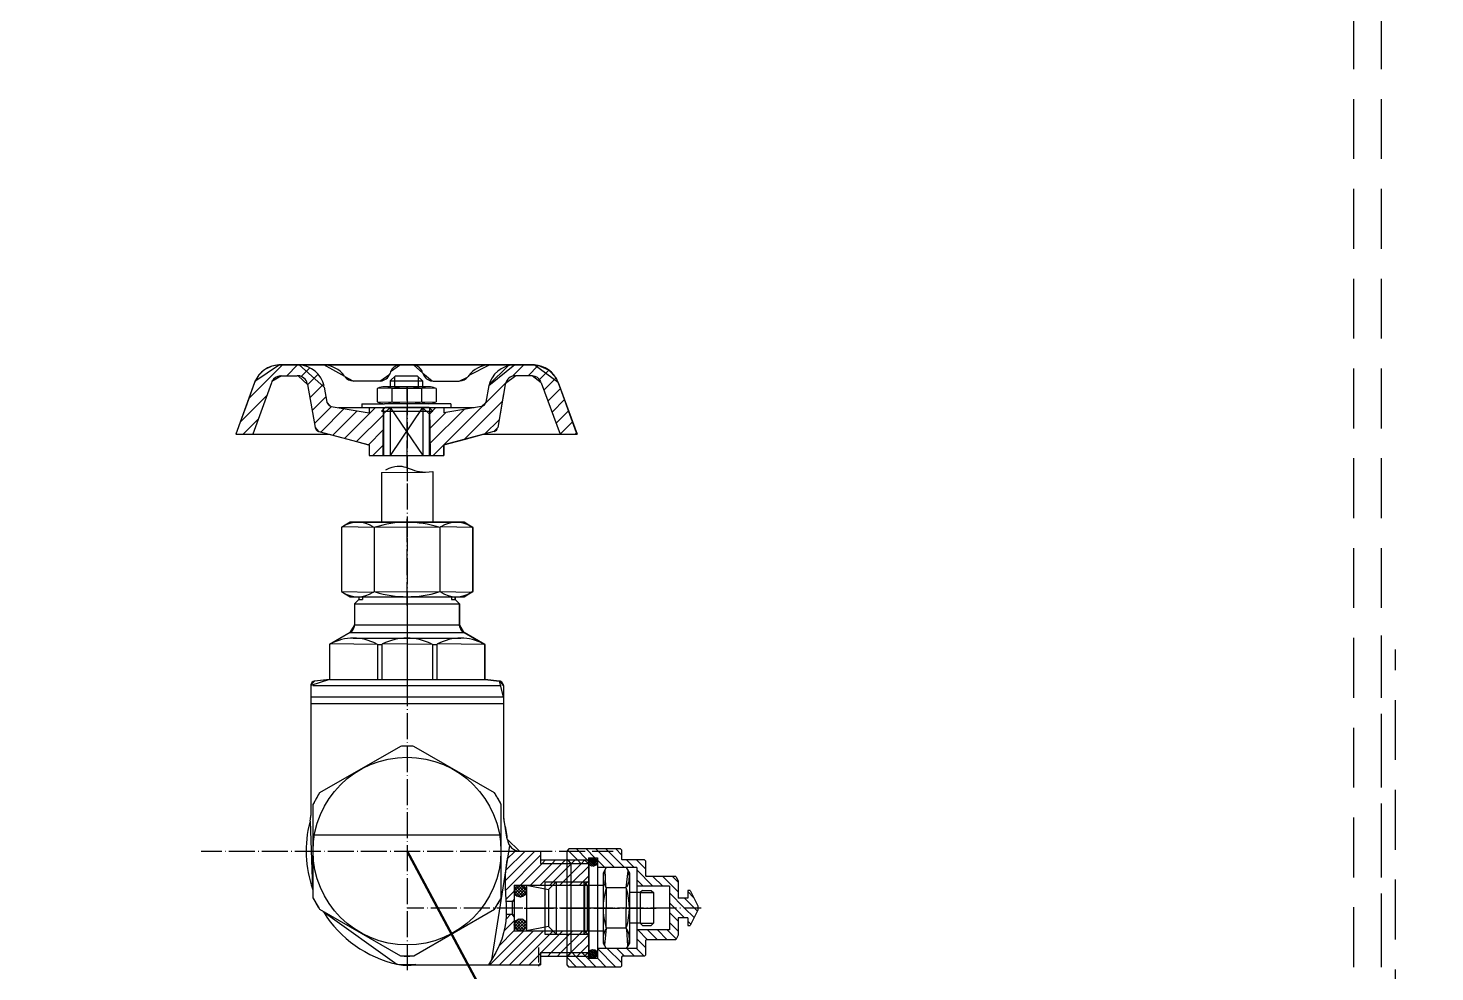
# Model space of a CAD drawing. Header units: millimetres. Extents: x 104637 to 116395, y -154925 to -148478.
# Drawn here: x 108129.4 to 108434.7, y -150806.1 to -150601.2 of the extents above; entities that cross this region are included whole.
import ezdxf

# ---------------------------------------------------------------- set-up
doc = ezdxf.new("R2010")
doc.units = ezdxf.units.MM
doc.header["$LTSCALE"] = 13
doc.linetypes.add('CENTERX2', pattern=[101.6, 63.5, -12.7, 12.7, -12.7])
doc.linetypes.add('DASHED', pattern=[0.75, 0.5, -0.25])
for name, color, linetype in [('1', 4, 'Continuous'), ('2', 3, 'Continuous'), ('4虚线层', 6, 'DASHED'), ('粗实线', 4, 'Continuous')]:
    doc.layers.add(name, color=color, linetype=linetype)
doc.layers.add('标注、文本', color=3, linetype='Continuous', lineweight=25)
doc.styles.get("Standard").update_dxf_attribs({"font": 'gbenor.shx', "bigfont": 'gbcbig.shx'})
doc.dimstyles.new('1-15', dxfattribs={"dimscale": 20, "dimtxt": 3.5, "dimasz": 2, "dimexe": 1.5, "dimexo": 0.5, "dimgap": 0.5, "dimtad": 1, "dimtoh": 1, "dimdec": 1, "dimdsep": 46, "dimtxsty": 'Standard', "dimcen": 2.5, "dimclrd": 3, "dimclre": 3, "dimclrt": 3, "dimadec": 0, "dimazin": 2, "dimtfac": 1, "dimtdec": 1, "dimtmove": 0, "dimatfit": 2, "dimfxl": 1, "dimarcsym": 0})
doc.dimstyles.new('ISO-25', dxfattribs={"dimtxt": 2.5, "dimasz": 2.5, "dimexe": 1.25, "dimexo": 0.625, "dimtad": 1, "dimtxsty": 'Standard', "dimcen": 2.5, "dimadec": 0, "dimazin": 0, "dimtfac": 1, "dimtmove": 0, "dimatfit": 3, "dimfxl": 1, "dimarcsym": 0})
doc.dimstyles.new('郁文书', dxfattribs={"dimscale": 15, "dimtxt": 3.5, "dimasz": 2.5, "dimexe": 1.5, "dimexo": 0, "dimgap": 0.5, "dimtad": 1, "dimtoh": 1, "dimtxsty": 'Standard', "dimcen": 2.5, "dimclrd": 3, "dimclre": 3, "dimclrt": 2, "dimadec": 0, "dimazin": 0, "dimtfac": 1, "dimtmove": 0, "dimatfit": 2, "dimfxl": 1, "dimarcsym": 0})

# ---------------------------------------------------------------- blocks, each defined once
blk = doc.blocks.new('*D89')
at = {"layer": '1', "color": 3, "lineweight": -2}
for p, q in [((107931.11, -150500.66), (107931.11, -150616.73)), ((107957.11, -150500.66), (107957.11, -150616.73)), ((107893.61, -150594.23), (107856.11, -150594.23)), ((107931.11, -150594.23), (107957.11, -150594.23)), ((107994.61, -150594.23), (108099.9, -150594.23))]:
    blk.add_line(p, q, dxfattribs=at)
at = {"layer": '1', "color": 3, "lineweight": 30}
for points in [[(107893.61, -150587.98), (107893.61, -150600.48), (107931.11, -150594.23)], [(107994.61, -150587.98), (107994.61, -150600.48), (107957.11, -150594.23)]]:
    blk.add_solid(points, dxfattribs=at)
at = {"layer": '2', "color": 0, "linetype": 'Continuous', "lineweight": -2}
for p, q in [((116221.47, -153403.1), (116221.47, -153394.47)), ((116361.44, -153403.1), (116361.44, -153394.47)), ((116223.97, -153395.72), (116358.94, -153395.72))]:
    blk.add_line(p, q, dxfattribs=at)
at = {"layer": '2', "color": 0, "linetype": 'Continuous', "lineweight": 30}
for points in [[(116223.97, -153395.3), (116223.97, -153396.14), (116221.47, -153395.72)], [(116358.94, -153395.3), (116358.94, -153396.14), (116361.44, -153395.72)]]:
    blk.add_solid(points, dxfattribs=at)
at = {"layer": 'Defpoints', "color": 0, "lineweight": 30}
for p in [(107931.11, -150500.66), (107957.11, -150500.66), (107957.11, -150594.23)]:
    blk.add_point(p, dxfattribs=at)
at = {"layer": 'Defpoints', "color": 0, "linetype": 'Continuous', "lineweight": 30}
for p in [(116361.44, -153395.72), (116221.47, -153403.73), (116361.44, -153403.73)]:
    blk.add_point(p, dxfattribs=at)
at = {"layer": '1', "color": 2, "insert": (108066.69, -150560.48), "char_height": 52.5, "attachment_point": 5}
blk.add_mtext('26', dxfattribs=at)
at = {"layer": '2', "color": 0, "linetype": 'Continuous', "insert": (116291.46, -153393.85), "char_height": 2.5, "attachment_point": 5}
blk.add_mtext('140', dxfattribs=at)
blk = doc.blocks.new('*D90')
at = {"layer": '1', "color": 3, "lineweight": -2}
for p, q in [((107871, -150363.11), (107871, -150325.61)), ((107808.18, -150400.61), (107893.5, -150400.61)), ((107871, -150400.61), (107871, -150466.97)), ((107912.18, -150466.97), (107848.5, -150466.97)), ((107871, -150504.47), (107871, -150541.97)), ((107871, -150541.97), (107810.59, -150541.97))]:
    blk.add_line(p, q, dxfattribs=at)
at = {"layer": '1', "color": 3, "lineweight": 30}
for points in [[(107864.75, -150363.11), (107877.25, -150363.11), (107871, -150400.61)], [(107864.75, -150504.47), (107877.25, -150504.47), (107871, -150466.97)]]:
    blk.add_solid(points, dxfattribs=at)
at = {"layer": '2', "color": 0, "linetype": 'Continuous', "lineweight": -2}
for p, q in [((116216.47, -153400.69), (116216.47, -153388.73)), ((116218.97, -153389.98), (116363.99, -153389.98)), ((116366.49, -153400.69), (116366.49, -153388.73))]:
    blk.add_line(p, q, dxfattribs=at)
at = {"layer": '2', "color": 0, "linetype": 'Continuous', "lineweight": 30}
for points in [[(116218.97, -153389.57), (116218.97, -153390.4), (116216.47, -153389.98)], [(116363.99, -153389.57), (116363.99, -153390.4), (116366.49, -153389.98)]]:
    blk.add_solid(points, dxfattribs=at)
at = {"layer": 'Defpoints', "color": 0, "lineweight": 30}
for p in [(107808.18, -150400.61), (107871, -150466.97), (107912.18, -150466.97)]:
    blk.add_point(p, dxfattribs=at)
at = {"layer": 'Defpoints', "color": 0, "linetype": 'Continuous', "lineweight": 30}
for p in [(116366.49, -153389.98), (116216.47, -153401.31), (116366.49, -153401.31)]:
    blk.add_point(p, dxfattribs=at)
at = {"layer": '1', "color": 2, "insert": (107837.05, -150508.22), "char_height": 52.5, "attachment_point": 5}
blk.add_mtext('66', dxfattribs=at)
at = {"layer": '2', "color": 0, "linetype": 'Continuous', "insert": (116291.48, -153388.11), "char_height": 2.5, "attachment_point": 5}
blk.add_mtext('150', dxfattribs=at)
blk = doc.blocks.new('*D91')
at = {"layer": '1', "color": 3, "lineweight": -2}
for p, q in [((107931.11, -150500.66), (107931.11, -150616.73)), ((107957.11, -150500.66), (107957.11, -150616.73)), ((107893.61, -150594.23), (107856.11, -150594.23)), ((107931.11, -150594.23), (107957.11, -150594.23)), ((107994.61, -150594.23), (108099.9, -150594.23))]:
    blk.add_line(p, q, dxfattribs=at)
at = {"layer": '1', "color": 3}
for points in [[(107893.61, -150587.98), (107893.61, -150600.48), (107931.11, -150594.23)], [(107994.61, -150587.98), (107994.61, -150600.48), (107957.11, -150594.23)]]:
    blk.add_solid(points, dxfattribs=at)
at = {"layer": '2', "color": 0, "linetype": 'Continuous', "lineweight": -2}
for p, q in [((116218.26, -153406.31), (116207.71, -153406.31)), ((116208.96, -153568.83), (116208.96, -153408.81)), ((116218.26, -153571.33), (116207.71, -153571.33))]:
    blk.add_line(p, q, dxfattribs=at)
at = {"layer": '2', "color": 0, "linetype": 'Continuous', "lineweight": 30}
for points in [[(116208.55, -153408.81), (116209.38, -153408.81), (116208.96, -153406.31)], [(116208.55, -153568.83), (116209.38, -153568.83), (116208.96, -153571.33)]]:
    blk.add_solid(points, dxfattribs=at)
at = {"layer": 'Defpoints', "color": 0}
for p in [(107931.11, -150500.66), (107957.11, -150500.66), (107957.11, -150594.23)]:
    blk.add_point(p, dxfattribs=at)
at = {"layer": 'Defpoints', "color": 0, "linetype": 'Continuous', "lineweight": 30}
for p in [(116208.96, -153406.31), (116218.89, -153406.31), (116218.89, -153571.33)]:
    blk.add_point(p, dxfattribs=at)
at = {"layer": '1', "color": 2, "insert": (108066.69, -150560.48), "char_height": 52.5, "attachment_point": 5}
blk.add_mtext('26', dxfattribs=at)
at = {"layer": '2', "color": 0, "linetype": 'Continuous', "insert": (116207.09, -153488.82), "char_height": 2.5, "attachment_point": 5, "rotation": 90}
blk.add_mtext('165', dxfattribs=at)
blk = doc.blocks.new('*D92')
at = {"layer": '1', "color": 3, "lineweight": -2}
for p, q in [((107836.12, -150332.71), (107836.12, -150616.73)), ((107741.12, -150504.24), (107741.12, -150616.73)), ((107778.62, -150594.23), (107798.62, -150594.23))]:
    blk.add_line(p, q, dxfattribs=at)
at = {"layer": '1', "color": 3}
for points in [[(107778.62, -150587.98), (107778.62, -150600.48), (107741.12, -150594.23)], [(107798.62, -150587.98), (107798.62, -150600.48), (107836.12, -150594.23)]]:
    blk.add_solid(points, dxfattribs=at)
at = {"layer": '2', "color": 0, "linetype": 'Continuous', "lineweight": -2}
for p, q in [((116215.85, -153401.31), (116199.4, -153401.31)), ((116200.65, -153403.81), (116200.65, -153573.83)), ((116215.85, -153576.33), (116199.4, -153576.33))]:
    blk.add_line(p, q, dxfattribs=at)
at = {"layer": '2', "color": 0, "linetype": 'Continuous', "lineweight": 30}
for points in [[(116200.24, -153403.81), (116201.07, -153403.81), (116200.65, -153401.31)], [(116200.24, -153573.83), (116201.07, -153573.83), (116200.65, -153576.33)]]:
    blk.add_solid(points, dxfattribs=at)
at = {"layer": 'Defpoints', "color": 0}
for p in [(107836.12, -150332.71), (107741.12, -150504.24), (107836.12, -150594.23)]:
    blk.add_point(p, dxfattribs=at)
at = {"layer": 'Defpoints', "color": 0, "linetype": 'Continuous', "lineweight": 30}
for p in [(116216.47, -153401.31), (116200.65, -153576.33), (116216.47, -153576.33)]:
    blk.add_point(p, dxfattribs=at)
at = {"layer": '1', "color": 2, "insert": (107788.62, -150560.48), "char_height": 52.5, "attachment_point": 5}
blk.add_mtext('95', dxfattribs=at)
at = {"layer": '2', "color": 0, "linetype": 'Continuous', "insert": (116198.78, -153488.82), "char_height": 2.5, "attachment_point": 5, "rotation": 90}
blk.add_mtext('175', dxfattribs=at)
blk = doc.blocks.new('*D93')
at = {"layer": '1', "color": 3, "lineweight": -2}
for p, q in [((107931.11, -150180.71), (107931.11, -150616.73)), ((107836.12, -150332.71), (107836.12, -150616.73)), ((107873.62, -150594.23), (107893.61, -150594.23))]:
    blk.add_line(p, q, dxfattribs=at)
at = {"layer": '1', "color": 3}
for points in [[(107873.62, -150587.98), (107873.62, -150600.48), (107836.12, -150594.23)], [(107893.61, -150587.98), (107893.61, -150600.48), (107931.11, -150594.23)]]:
    blk.add_solid(points, dxfattribs=at)
at = {"layer": 'Defpoints', "color": 0}
for p in [(107931.11, -150180.71), (107836.12, -150332.71), (107931.11, -150594.23)]:
    blk.add_point(p, dxfattribs=at)
at = {"layer": 'Defpoints', "color": 0, "lineweight": 30}
for p in [(116363.01, -153404.67), (116359.92, -153407.95)]:
    blk.add_point(p, dxfattribs=at)
at = {"layer": '标注、文本', "color": 3, "lineweight": -2}
for p, q in [((116364.38, -153403.22), (116375.5, -153391.43)), ((116375.5, -153391.43), (116384.38, -153391.43)), ((116359.92, -153407.95), (116363.01, -153404.67)), ((116358.55, -153409.4), (116357.18, -153410.86))]:
    blk.add_line(p, q, dxfattribs=at)
at = {"layer": '标注、文本', "color": 3, "lineweight": 30}
for points in [[(116364.14, -153402.99), (116364.63, -153403.45), (116363.01, -153404.67)], [(116358.31, -153409.17), (116358.79, -153409.63), (116359.92, -153407.95)]]:
    blk.add_solid(points, dxfattribs=at)
at = {"layer": '1', "color": 2, "insert": (107883.62, -150560.48), "char_height": 52.5, "attachment_point": 5}
blk.add_mtext('95', dxfattribs=at)
at = {"layer": '标注、文本', "color": 3, "insert": (116380.44, -153389.23), "char_height": 2.4, "attachment_point": 5}
blk.add_mtext('4-∅4.5', dxfattribs=at)
blk = doc.blocks.new('*D95')
at = {"layer": '1', "color": 3, "lineweight": -2}
for p, q in [((110866.05, -149750.52), (111125.96, -149750.52)), ((111103.46, -150318.02), (111103.46, -149788.02)), ((110866.05, -150355.52), (111125.96, -150355.52)), ((104731.75, -150790.42), (104731.75, -151074.44)), ((104636.75, -150961.95), (104636.75, -151074.44)), ((104674.25, -151051.94), (104694.25, -151051.94))]:
    blk.add_line(p, q, dxfattribs=at)
at = {"layer": '1', "color": 3, "lineweight": 30}
for points in [[(111097.21, -149788.02), (111109.71, -149788.02), (111103.46, -149750.52)], [(111097.21, -150318.02), (111109.71, -150318.02), (111103.46, -150355.52)], [(104674.25, -151045.69), (104674.25, -151058.19), (104636.75, -151051.94)], [(104694.25, -151045.69), (104694.25, -151058.19), (104731.75, -151051.94)]]:
    blk.add_solid(points, dxfattribs=at)
at = {"layer": 'Defpoints', "color": 0, "lineweight": 30}
for p in [(110866.05, -149750.52), (111103.46, -149750.52), (110866.05, -150355.52), (104731.75, -150790.42), (104636.75, -150961.95), (104731.75, -151051.94)]:
    blk.add_point(p, dxfattribs=at)
at = {"layer": '1', "color": 2, "insert": (111069.71, -150053.02), "char_height": 52.5, "attachment_point": 5, "rotation": 90}
blk.add_mtext('605', dxfattribs=at)
at = {"layer": '1', "color": 2, "insert": (104684.25, -151018.19), "char_height": 52.5, "attachment_point": 5}
blk.add_mtext('95', dxfattribs=at)
blk = doc.blocks.new('*D98')
at = {"layer": '1', "color": 3, "lineweight": -2}
for p, q in [((107931.11, -150650.66), (107931.11, -150766.73)), ((107957.11, -150650.66), (107957.11, -150766.73)), ((107893.61, -150744.23), (107856.11, -150744.23)), ((107931.11, -150744.23), (107957.11, -150744.23)), ((107994.61, -150744.23), (108099.9, -150744.23)), ((108647.39, -152532.62), (108886.6, -152532.62)), ((108864.1, -152736.12), (108864.1, -152570.12)), ((108732.46, -152773.62), (108886.6, -152773.62))]:
    blk.add_line(p, q, dxfattribs=at)
at = {"layer": '1', "color": 3, "lineweight": 30}
for points in [[(107893.61, -150737.98), (107893.61, -150750.48), (107931.11, -150744.23)], [(107994.61, -150737.98), (107994.61, -150750.48), (107957.11, -150744.23)], [(108857.85, -152570.12), (108870.35, -152570.12), (108864.1, -152532.62)], [(108857.85, -152736.12), (108870.35, -152736.12), (108864.1, -152773.62)]]:
    blk.add_solid(points, dxfattribs=at)
at = {"layer": 'Defpoints', "color": 0, "lineweight": 30}
for p in [(107931.11, -150650.66), (107957.11, -150650.66), (107957.11, -150744.23), (108647.39, -152532.62), (108864.1, -152532.62), (108732.46, -152773.62)]:
    blk.add_point(p, dxfattribs=at)
at = {"layer": '1', "color": 2, "insert": (108066.69, -150710.48), "char_height": 52.5, "attachment_point": 5}
blk.add_mtext('26', dxfattribs=at)
at = {"layer": '1', "color": 2, "insert": (108830.35, -152653.12), "char_height": 52.5, "attachment_point": 5, "rotation": 90}
blk.add_mtext('241', dxfattribs=at)

msp = doc.modelspace()

# ---------------------------------------------------------------- linework, layer by layer
at = {"layer": '1', "color": 1, "linetype": 'CENTERX2', "lineweight": -3, "ltscale": 0.1}
for p, q in [((108211.614, -150682.06), (108211.614, -150678.964)), ((108211.614, -150678.964), (108211.614, -150685.239)), ((108211.614, -150682.862), (108211.614, -150682.751)), ((108211.614, -150689.22), (108211.614, -150683.581)), ((108211.614, -150685.93), (108211.614, -150686.069)), ((108211.614, -150686.76), (108211.614, -150692.399)), ((108211.614, -150690.049), (108211.614, -150689.911)), ((108211.614, -150696.379), (108211.614, -150690.74)), ((108211.614, -150693.117), (108211.614, -150693.228)), ((108211.614, -150693.919), (108211.614, -150699.558)), ((108211.614, -150694.223), (108211.614, -150698.591)), ((108211.614, -150697.209), (108211.614, -150697.098)), ((108211.614, -150699.282), (108211.614, -150699.392)), ((108211.614, -150700.111), (108211.614, -150705.75)), ((108211.614, -150706.441), (108211.614, -150706.58)), ((108211.614, -150707.271), (108211.614, -150711.638)), ((108211.614, -150712.827), (108211.614, -150707.768)), ((108211.614, -150711.887), (108211.614, -150714.79)), ((108211.614, -150713.656), (108211.614, -150713.518)), ((108211.614, -150719.987), (108211.614, -150714.347)), ((108211.614, -150715.508), (108211.614, -150715.619)), ((108211.614, -150716.31), (108211.614, -150721.977)), ((108211.614, -150720.816), (108211.614, -150720.705)), ((108211.614, -150726.593), (108211.614, -150721.535)), ((108211.614, -150722.668), (108211.614, -150722.778)), ((108211.614, -150723.442), (108211.614, -150726.925)), ((108211.614, -150723.497), (108211.614, -150729.136)), ((108211.614, -150727.616), (108211.614, -150727.754)), ((108211.614, -150728.445), (108211.614, -150734.085)), ((108211.614, -150729.827), (108211.614, -150729.966)), ((108211.614, -150730.657), (108211.614, -150736.296)), ((108211.614, -150734.803), (108211.614, -150734.914)), ((108211.614, -150735.605), (108211.614, -150741.272)), ((108211.614, -150737.015), (108211.614, -150737.125)), ((108211.614, -150737.816), (108211.614, -150743.483)), ((108211.614, -150741.963), (108211.614, -150742.073)), ((108211.614, -150742.792), (108211.614, -150748.431)), ((108211.614, -150744.174), (108211.614, -150744.285)), ((108211.614, -150745.004), (108211.614, -150747.906)), ((108211.614, -150749.122), (108211.614, -150749.261)), ((108211.614, -150749.952), (108211.614, -150755.591)), ((108211.614, -150756.31), (108211.614, -150756.42)), ((108211.614, -150757.111), (108211.614, -150762.778)), ((108211.614, -150763.469), (108211.614, -150763.58)), ((108211.614, -150764.298), (108211.614, -150769.938)), ((108211.614, -150770.629), (108211.614, -150770.767)), ((108211.614, -150771.458), (108211.614, -150777.097)), ((108211.614, -150777.816), (108211.614, -150777.926)), ((108166.915, -150779.917), (108171.421, -150779.917)), ((108172.112, -150779.917), (108172.223, -150779.917)), ((108172.942, -150779.917), (108178.581, -150779.917)), ((108179.3, -150779.917), (108179.41, -150779.917)), ((108180.101, -150779.917), (108185.74, -150779.917)), ((108186.459, -150779.917), (108186.57, -150779.917)), ((108187.288, -150779.917), (108192.928, -150779.917)), ((108193.619, -150779.917), (108193.729, -150779.917)), ((108194.448, -150779.917), (108200.087, -150779.917)), ((108200.806, -150779.917), (108200.916, -150779.917)), ((108201.607, -150779.917), (108207.247, -150779.917)), ((108207.965, -150779.917), (108208.076, -150779.917)), ((108208.795, -150779.917), (108214.434, -150779.917)), ((108211.614, -150778.617), (108211.614, -150784.284)), ((108215.125, -150779.917), (108215.236, -150779.917)), ((108215.954, -150779.917), (108221.593, -150779.917)), ((108222.312, -150779.917), (108222.423, -150779.917)), ((108223.114, -150779.917), (108228.753, -150779.917)), ((108229.472, -150779.917), (108229.582, -150779.917)), ((108230.301, -150779.917), (108235.94, -150779.917)), ((108236.216, -150779.917), (108240.584, -150779.917)), ((108236.631, -150779.917), (108236.742, -150779.917)), ((108237.461, -150779.917), (108243.1, -150779.917)), ((108243.818, -150779.917), (108243.929, -150779.917)), ((108244.62, -150779.917), (108250.259, -150779.917)), ((108250.978, -150779.917), (108251.089, -150779.917)), ((108251.807, -150779.917), (108256.313, -150779.917)), ((108211.614, -150784.975), (108211.614, -150785.086)), ((108211.614, -150785.805), (108211.614, -150791.444)), ((108211.614, -150792.135), (108211.614, -150792.273)), ((108215.236, -150792.273), (108211.614, -150792.273)), ((108211.614, -150792.964), (108211.614, -150798.603)), ((108216.065, -150792.273), (108215.954, -150792.273)), ((108222.423, -150792.273), (108216.784, -150792.273)), ((108223.224, -150792.273), (108223.114, -150792.273)), ((108229.582, -150792.273), (108223.943, -150792.273)), ((108230.412, -150792.273), (108230.273, -150792.273)), ((108236.742, -150792.273), (108231.103, -150792.273)), ((108237.018, -150792.273), (108243.403, -150792.273)), ((108237.571, -150792.273), (108237.461, -150792.273)), ((108243.929, -150792.273), (108238.29, -150792.273)), ((108244.122, -150792.273), (108244.233, -150792.273)), ((108244.731, -150792.273), (108244.62, -150792.273)), ((108248.601, -150792.273), (108244.814, -150792.273)), ((108244.924, -150792.273), (108250.563, -150792.273)), ((108251.089, -150792.273), (108245.449, -150792.273)), ((108249.43, -150792.273), (108249.319, -150792.273)), ((108255.788, -150792.273), (108250.149, -150792.273)), ((108251.282, -150792.273), (108251.392, -150792.273)), ((108251.918, -150792.273), (108251.78, -150792.273)), ((108252.111, -150792.273), (108257.75, -150792.273)), ((108256.258, -150792.273), (108252.609, -150792.273)), ((108256.617, -150792.273), (108256.479, -150792.273)), ((108262.947, -150792.273), (108257.308, -150792.273)), ((108258.441, -150792.273), (108258.579, -150792.273)), ((108259.27, -150792.273), (108265.656, -150792.273)), ((108263.777, -150792.273), (108263.666, -150792.273)), ((108270.107, -150792.273), (108264.468, -150792.273)), ((108270.936, -150792.273), (108270.826, -150792.273)), ((108275.442, -150792.273), (108271.655, -150792.273)), ((108211.614, -150799.322), (108211.614, -150799.433)), ((108211.614, -150800.124), (108211.614, -150805.791)), ((108240.114, -150800.815), (108240.114, -150804.077)), ((108240.114, -150804.768), (108240.114, -150804.878))]:
    msp.add_line(p, q, dxfattribs=at)
at = {"layer": '4虚线层', "ltscale": 2}
for p, q in [((108417.11, -150980.614), (108417.11, -149586.614)), ((108423.11, -150980.614), (108423.11, -149586.614)), ((108423.11, -150958.105), (108423.11, -150733.105)), ((108426.11, -150955.105), (108426.11, -150736.105))]:
    msp.add_line(p, q, dxfattribs=at)
at = {"layer": '标注、文本', "color": 4, "lineweight": 30}
for p, q in [((108184.551, -150674.348), (108177.253, -150681.646)), ((108183.943, -150674.348), (108194.447, -150674.348)), ((108187.813, -150674.348), (108185.491, -150676.67)), ((108194.447, -150674.348), (108229.609, -150674.348)), ((108210.176, -150674.348), (108211.476, -150674.348)), ((108210.176, -150674.348), (108212.775, -150674.348)), ((108212.775, -150674.348), (108211.476, -150674.348)), ((108238.98, -150674.348), (108229.609, -150674.348)), ((108236.935, -150674.348), (108234.502, -150676.78)), ((108240.086, -150674.458), (108237.902, -150676.67)), ((108184.385, -150676.67), (108187.73, -150676.67)), ((108190.495, -150674.956), (108188.615, -150676.836)), ((108192.347, -150676.366), (108190.025, -150678.688)), ((108209.126, -150676.67), (108207.965, -150677.803)), ((108208.905, -150676.891), (108208.905, -150679.075)), ((108209.126, -150676.67), (108213.77, -150676.67)), ((108213.77, -150676.67), (108214.931, -150677.803)), ((108213.991, -150676.891), (108213.991, -150679.075)), ((108233.452, -150674.569), (108229.416, -150678.577)), ((108242.381, -150675.454), (108240.335, -150677.499)), ((108243.956, -150677.167), (108241.33, -150679.794)), ((108178.525, -150678.163), (108174.434, -150689.386)), ((108182.202, -150678.19), (108178.11, -150689.386)), ((108190.025, -150678.577), (108191.656, -150687.893)), ((108193.48, -150678.494), (108190.522, -150681.452)), ((108193.646, -150679.13), (108194.226, -150682.392)), ((108205.671, -150677.831), (108199.976, -150677.831)), ((108205.118, -150679.489), (108205.118, -150682.337)), ((108216.313, -150679.075), (108206.721, -150679.075)), ((108207.965, -150677.803), (108214.931, -150677.803)), ((108207.965, -150677.803), (108207.965, -150679.075)), ((108208.324, -150679.489), (108208.324, -150682.337)), ((108214.71, -150679.489), (108214.71, -150682.337)), ((108214.931, -150677.803), (108214.931, -150679.075)), ((108217.253, -150677.831), (108222.947, -150677.831)), ((108217.916, -150679.489), (108217.916, -150682.337)), ((108233.01, -150678.273), (108228.67, -150682.613)), ((108229.361, -150678.771), (108228.725, -150682.392)), ((108232.927, -150678.577), (108231.296, -150687.893)), ((108232.567, -150680.54), (108231.296, -150687.893)), ((108240.75, -150678.19), (108244.813, -150689.386)), ((108244.896, -150679.462), (108242.187, -150682.171)), ((108244.426, -150678.163), (108248.517, -150689.386)), ((108181.179, -150680.982), (108175.374, -150686.787)), ((108194.005, -150681.259), (108191.02, -150684.244)), ((108195.221, -150683.332), (108191.517, -150687.036)), ((108195.166, -150683.332), (108203.376, -150684.769)), ((108196.742, -150683.608), (108226.154, -150683.608)), ((108204.758, -150683.608), (108198.069, -150690.298)), ((108201.801, -150682.779), (108206.721, -150682.779)), ((108201.801, -150682.779), (108201.801, -150683.608)), ((108203.376, -150683.608), (108203.376, -150684.769)), ((108206.914, -150683.498), (108206.03, -150684.355)), ((108206.417, -150683.608), (108206.334, -150694.03)), ((108207.91, -150683.608), (108206.472, -150684.963)), ((108216.313, -150682.779), (108206.721, -150682.779)), ((108207.91, -150683.608), (108214.986, -150683.608)), ((108215.014, -150683.608), (108207.91, -150683.608)), ((108207.91, -150683.608), (108207.91, -150694.03)), ((108214.986, -150683.608), (108207.91, -150694.03)), ((108207.91, -150683.608), (108215.014, -150694.03)), ((108208.905, -150682.475), (108208.905, -150682.779)), ((108214.986, -150683.608), (108216.424, -150684.963)), ((108215.014, -150683.608), (108215.014, -150694.03)), ((108221.123, -150682.779), (108216.23, -150682.779)), ((108216.507, -150683.608), (108216.617, -150694.03)), ((108217.861, -150683.608), (108216.534, -150684.935)), ((108228.034, -150683.249), (108217.253, -150694.03)), ((108227.785, -150683.332), (108219.575, -150684.769)), ((108219.575, -150683.608), (108219.575, -150684.769)), ((108221.123, -150682.779), (108221.123, -150683.608)), ((108232.263, -150682.281), (108224.026, -150690.519)), ((108245.781, -150681.867), (108243.072, -150684.576)), ((108179.299, -150686.124), (108176.037, -150689.386)), ((108197.986, -150683.829), (108192.899, -150688.916)), ((108200.778, -150684.299), (108195.498, -150689.607)), ((108206.417, -150685.212), (108200.64, -150690.989)), ((108206.03, -150684.355), (108217.198, -150684.355)), ((108216.424, -150684.963), (108216.424, -150694.03)), ((108220.045, -150684.686), (108216.562, -150688.169)), ((108224.026, -150683.995), (108216.59, -150691.431)), ((108231.572, -150686.262), (108228.504, -150689.33)), ((108246.665, -150684.272), (108243.956, -150686.981)), ((108247.522, -150686.677), (108244.813, -150689.386)), ((108174.434, -150689.386), (108194.724, -150689.386)), ((108192.485, -150688.805), (108203.376, -150691.708)), ((108206.389, -150688.529), (108203.238, -150691.68)), ((108230.439, -150688.805), (108219.575, -150691.708)), ((108230.439, -150688.805), (108219.575, -150691.708)), ((108228.227, -150689.386), (108248.517, -150689.386)), ((108248.407, -150689.082), (108248.075, -150689.386)), ((108203.376, -150691.708), (108203.376, -150694.03)), ((108206.362, -150691.818), (108204.15, -150694.03)), ((108219.575, -150691.708), (108219.575, -150694.03)), ((108203.376, -150694.03), (108206.472, -150694.03)), ((108216.424, -150694.03), (108219.575, -150694.03)), ((108217.198, -150697.457), (108217.198, -150708.515)), ((108199.258, -150708.515), (108223.971, -150708.515)), ((108204.482, -150709.62), (108204.482, -150723.553)), ((108218.746, -150709.62), (108218.746, -150723.553)), ((108197.35, -150723.553), (108199.258, -150724.658)), ((108199.258, -150724.658), (108200.972, -150724.658)), ((108201.165, -150725.294), (108200.197, -150726.234)), ((108200.197, -150726.234), (108200.197, -150730.767)), ((108200.198, -150726.234), (108223.003, -150726.234)), ((108200.972, -150724.658), (108222.257, -150724.658)), ((108201.165, -150724.658), (108201.165, -150725.294)), ((108201.165, -150725.294), (108201.911, -150725.294)), ((108201.911, -150724.658), (108201.911, -150725.294)), ((108221.289, -150724.658), (108221.289, -150725.294)), ((108221.289, -150725.294), (108222.063, -150725.294)), ((108222.063, -150724.658), (108222.063, -150725.294)), ((108222.063, -150725.294), (108223.003, -150726.234)), ((108222.257, -150724.658), (108223.971, -150724.658)), ((108223.003, -150726.234), (108223.003, -150730.767)), ((108225.878, -150723.553), (108223.971, -150724.658)), ((108199.258, -150732.426), (108223.971, -150732.426)), ((108200.198, -150730.767), (108223.003, -150730.767)), ((108199.949, -150733.67), (108223.252, -150733.67)), ((108205.173, -150735.024), (108205.173, -150742.626)), ((108205.173, -150735.024), (108206.113, -150735.024)), ((108206.113, -150735.024), (108206.113, -150742.626)), ((108217.115, -150735.024), (108217.115, -150742.626)), ((108217.115, -150735.024), (108218.055, -150735.024)), ((108190.716, -150743.953), (108190.716, -150746.413)), ((108191.186, -150743.953), (108232.042, -150743.953)), ((108194.752, -150742.626), (108191.545, -150742.986)), ((108194.752, -150742.626), (108228.477, -150742.626)), ((108228.476, -150742.626), (108231.655, -150742.986)), ((108232.512, -150743.953), (108232.512, -150746.413)), ((108190.716, -150746.413), (108193.839, -150746.413)), ((108190.716, -150746.413), (108232.512, -150746.413)), ((108190.716, -150746.413), (108190.716, -150747.851)), ((108193.84, -150746.413), (108229.389, -150746.413)), ((108229.388, -150746.413), (108232.512, -150746.413)), ((108232.512, -150746.413), (108232.512, -150747.851)), ((108190.716, -150747.851), (108190.716, -150772.204)), ((108190.716, -150747.851), (108232.512, -150747.851)), ((108232.512, -150747.851), (108232.512, -150772.204)), ((108210.177, -150757.166), (108192.623, -150767.284)), ((108230.605, -150767.284), (108213.052, -150757.166)), ((108191.186, -150769.772), (108191.186, -150790.034)), ((108191.49, -150776.351), (108231.71, -150776.351)), ((108239.34, -150779.917), (108232.872, -150786.358)), ((108240.584, -150780.801), (108232.955, -150788.431)), ((108237.212, -150779.917), (108232.982, -150784.146)), ((108235.056, -150779.917), (108233.286, -150781.686)), ((108240.584, -150779.917), (108240.584, -150782.57)), ((108246.472, -150779.696), (108248.601, -150781.824)), ((108257.944, -150779.447), (108246.721, -150779.447)), ((108248.352, -150779.447), (108250.729, -150781.824)), ((108250.48, -150779.447), (108252.388, -150781.354)), ((108251.005, -150781.354), (108251.005, -150803.192)), ((108251.005, -150781.354), (108252.913, -150781.354)), ((108252.166, -150781.354), (108251.033, -150782.488)), ((108251.917, -150781.354), (108252.913, -150782.322)), ((108252.609, -150779.447), (108256.645, -150783.483)), ((108252.913, -150781.354), (108252.913, -150803.192)), ((108254.765, -150779.447), (108258.801, -150783.483)), ((108256.894, -150779.447), (108258.138, -150780.691)), ((108257.944, -150779.447), (108258.137, -150779.64)), ((108258.137, -150779.64), (108258.137, -150781.631)), ((108240.944, -150782.57), (108236.244, -150787.27)), ((108243.072, -150782.57), (108238.373, -150787.27)), ((108245.201, -150782.57), (108240.501, -150787.27)), ((108240.584, -150781.824), (108250.093, -150781.824)), ((108240.584, -150782.57), (108250.839, -150782.57)), ((108241.69, -150781.824), (108240.944, -150782.57)), ((108243.818, -150781.824), (108243.072, -150782.57)), ((108247.329, -150782.57), (108243.349, -150786.551)), ((108245.975, -150781.824), (108245.201, -150782.57)), ((108249.458, -150782.57), (108245.477, -150786.551)), ((108246.251, -150781.603), (108246.472, -150781.824)), ((108246.251, -150781.631), (108246.251, -150802.916)), ((108246.445, -150781.824), (108251.006, -150781.824)), ((108246.472, -150781.824), (108247.219, -150782.57)), ((108247.19, -150782.57), (108247.19, -150801.948)), ((108248.103, -150781.824), (108247.329, -150782.57)), ((108251.033, -150783.151), (108247.606, -150786.551)), ((108248.601, -150781.824), (108249.347, -150782.57)), ((108250.149, -150781.879), (108249.458, -150782.57)), ((108250.093, -150781.824), (108251.033, -150782.764)), ((108250.729, -150781.824), (108251.006, -150782.073)), ((108251.005, -150782.128), (108252.111, -150783.234)), ((108251.724, -150781.382), (108251.033, -150782.073)), ((108251.033, -150782.764), (108251.033, -150786.33)), ((108251.06, -150782.598), (108251.641, -150783.179)), ((108251.116, -150781.824), (108252.415, -150783.123)), ((108252.443, -150781.492), (108251.143, -150782.792)), ((108251.309, -150781.575), (108252.664, -150782.93)), ((108252.691, -150781.686), (108251.337, -150783.013)), ((108251.586, -150781.409), (108252.83, -150782.653)), ((108252.83, -150781.962), (108251.613, -150783.179)), ((108252.913, -150782.322), (108251.973, -150783.234)), ((108252.913, -150781.852), (108254.516, -150783.483)), ((108261.454, -150783.483), (108252.913, -150783.483)), ((108254.848, -150783.483), (108254.157, -150784.671)), ((108259.188, -150783.483), (108254.848, -150783.483)), ((108258.137, -150781.631), (108258.303, -150781.824)), ((108263.168, -150781.824), (108258.303, -150781.824)), ((108259.188, -150783.483), (108259.851, -150784.671)), ((108259.271, -150781.824), (108260.929, -150783.483)), ((108261.399, -150781.824), (108263.362, -150783.759)), ((108261.454, -150783.483), (108261.454, -150787.519)), ((108261.454, -150783.483), (108261.454, -150801.064)), ((108261.455, -150784.008), (108264.965, -150787.519)), ((108263.168, -150781.824), (108263.362, -150782.018)), ((108263.362, -150782.018), (108263.362, -150785.197)), ((108234.89, -150787.27), (108250.093, -150787.27)), ((108234.89, -150787.27), (108234.89, -150790.366)), ((108236.244, -150787.27), (108234.89, -150788.624)), ((108236.769, -150787.408), (108235, -150789.149)), ((108235.719, -150787.38), (108237.433, -150789.122)), ((108236.244, -150787.27), (108237.543, -150788.569)), ((108237.543, -150787.27), (108237.543, -150797.249)), ((108237.543, -150787.27), (108242.298, -150788.237)), ((108241.524, -150786.551), (108250.784, -150786.551)), ((108241.524, -150786.551), (108241.524, -150797.968)), ((108243.349, -150786.551), (108242.63, -150787.27)), ((108243.237, -150787.27), (108250.701, -150787.27)), ((108243.957, -150786.551), (108249.983, -150786.551)), ((108243.957, -150786.551), (108243.957, -150797.968)), ((108245.477, -150786.551), (108244.758, -150787.27)), ((108247.606, -150786.551), (108246.887, -150787.27)), ((108249.734, -150786.551), (108249.043, -150787.27)), ((108251.033, -150785.279), (108249.734, -150786.551)), ((108249.983, -150786.551), (108250.702, -150787.27)), ((108249.983, -150786.551), (108249.983, -150797.968)), ((108251.033, -150786.33), (108250.093, -150787.27)), ((108250.093, -150787.27), (108250.093, -150797.249)), ((108250.702, -150787.27), (108254.157, -150787.27)), ((108250.702, -150787.27), (108250.702, -150797.249)), ((108251.033, -150786.33), (108251.033, -150798.189)), ((108254.157, -150784.671), (108254.157, -150799.875)), ((108259.851, -150784.671), (108259.851, -150799.875)), ((108261.455, -150786.136), (108262.837, -150787.519)), ((108263.362, -150785.197), (108263.527, -150785.39)), ((108269.913, -150785.39), (108263.527, -150785.39)), ((108264.965, -150785.39), (108267.094, -150787.519)), ((108267.094, -150785.39), (108270.466, -150788.762)), ((108269.222, -150785.39), (108270.466, -150786.634)), ((108269.913, -150785.39), (108270.466, -150786.33)), ((108270.466, -150786.33), (108270.466, -150790.117)), ((108234.89, -150788.624), (108233.065, -150790.449)), ((108234.89, -150788.486), (108236.327, -150789.924)), ((108234.89, -150790.366), (108234.89, -150794.153)), ((108235.028, -150787.988), (108236.825, -150789.785)), ((108235.083, -150789.315), (108235.498, -150789.73)), ((108237.129, -150787.657), (108235.249, -150789.536)), ((108235.304, -150787.629), (108237.184, -150789.509)), ((108237.405, -150788.016), (108235.636, -150789.813)), ((108237.543, -150788.541), (108236.134, -150789.924)), ((108237.543, -150788.597), (108237.543, -150795.922)), ((108259.188, -150787.878), (108254.848, -150787.878)), ((108262.229, -150788.928), (108259.851, -150788.928)), ((108268.586, -150787.519), (108261.454, -150787.519)), ((108262.726, -150788.458), (108262.229, -150788.928)), ((108262.229, -150788.928), (108262.229, -150795.59)), ((108262.229, -150788.928), (108265.076, -150788.928)), ((108262.726, -150788.458), (108264.606, -150788.458)), ((108264.606, -150788.458), (108265.076, -150788.928)), ((108265.076, -150788.928), (108265.076, -150795.59)), ((108268.586, -150787.519), (108268.586, -150797)), ((108268.587, -150788.984), (108271.849, -150792.273)), ((108272.567, -150790.117), (108270.466, -150790.117)), ((108271.849, -150790.117), (108273.977, -150792.273)), ((108273.037, -150788.458), (108272.567, -150788.458)), ((108272.567, -150788.458), (108272.567, -150790.117)), ((108272.567, -150788.707), (108273.811, -150789.979)), ((108273.037, -150788.458), (108274.751, -150791.776)), ((108192.623, -150792.55), (108210.176, -150802.667)), ((108234.42, -150790.836), (108233.065, -150790.836)), ((108234.42, -150790.836), (108234.42, -150793.683)), ((108268.587, -150791.14), (108269.72, -150792.273)), ((108268.587, -150793.268), (108270.466, -150795.148)), ((108269.72, -150792.273), (108271.849, -150794.402)), ((108271.849, -150792.273), (108273.922, -150794.346)), ((108274.751, -150792.743), (108273.037, -150796.06)), ((108273.977, -150792.273), (108274.64, -150792.937)), ((108274.751, -150791.776), (108274.751, -150792.743)), ((108234.89, -150795.037), (108232.706, -150797.221)), ((108234.088, -150793.683), (108233.093, -150794.706)), ((108234.42, -150793.683), (108233.121, -150793.683)), ((108234.89, -150794.153), (108234.89, -150797.249)), ((108235.94, -150794.623), (108234.917, -150795.646)), ((108236.548, -150794.623), (108234.917, -150796.254)), ((108234.917, -150796.171), (108235.968, -150797.221)), ((108234.945, -150795.563), (108236.576, -150797.194)), ((108236.991, -150794.844), (108235.139, -150796.696)), ((108235.139, -150795.12), (108236.991, -150797)), ((108237.295, -150795.176), (108235.443, -150797.028)), ((108235.47, -150794.816), (108237.322, -150796.668)), ((108237.516, -150795.618), (108235.885, -150797.221)), ((108235.913, -150794.623), (108237.516, -150796.226)), ((108237.488, -150796.254), (108236.548, -150797.221)), ((108236.576, -150794.65), (108237.488, -150795.563)), ((108242.298, -150796.309), (108237.543, -150797.249)), ((108262.229, -150795.59), (108259.851, -150795.59)), ((108262.229, -150795.59), (108262.726, -150796.06)), ((108262.229, -150795.59), (108265.076, -150795.59)), ((108262.726, -150796.06), (108264.606, -150796.06)), ((108265.076, -150795.59), (108264.606, -150796.06)), ((108268.587, -150795.397), (108270.466, -150797.304)), ((108272.567, -150794.402), (108270.466, -150794.402)), ((108270.466, -150794.402), (108270.466, -150798.189)), ((108272.567, -150794.402), (108272.567, -150796.06)), ((108272.567, -150795.12), (108273.203, -150795.756)), ((108272.567, -150796.06), (108273.037, -150796.06)), ((108236.935, -150797.249), (108229.555, -150804.602)), ((108234.89, -150797.166), (108231.573, -150800.483)), ((108239.064, -150797.249), (108231.683, -150804.602)), ((108241.192, -150797.249), (108233.839, -150804.602)), ((108234.89, -150797.249), (108250.093, -150797.249)), ((108242.602, -150797.968), (108235.968, -150804.602)), ((108244.731, -150797.968), (108240.75, -150801.948)), ((108241.524, -150797.968), (108250.784, -150797.968)), ((108243.321, -150797.249), (108242.602, -150797.968)), ((108246.887, -150797.968), (108242.879, -150801.948)), ((108243.237, -150797.249), (108250.701, -150797.249)), ((108243.957, -150797.968), (108249.983, -150797.968)), ((108245.449, -150797.249), (108244.731, -150797.968)), ((108249.015, -150797.968), (108245.007, -150801.948)), ((108247.578, -150797.249), (108246.887, -150797.968)), ((108250.978, -150798.133), (108247.163, -150801.948)), ((108249.734, -150797.249), (108249.015, -150797.968)), ((108250.702, -150797.249), (108249.983, -150797.968)), ((108250.093, -150797.249), (108251.033, -150798.189)), ((108250.702, -150797.249), (108254.157, -150797.249)), ((108251.033, -150798.189), (108251.033, -150801.755)), ((108268.586, -150797), (108261.454, -150797)), ((108261.455, -150798.935), (108263.362, -150800.843)), ((108261.676, -150797), (108263.804, -150799.156)), ((108263.527, -150799.156), (108263.362, -150799.35)), ((108263.362, -150799.35), (108263.362, -150802.529)), ((108269.913, -150799.156), (108263.527, -150799.156)), ((108263.804, -150797), (108265.933, -150799.156)), ((108265.933, -150797), (108268.061, -150799.156)), ((108268.061, -150797), (108270.024, -150798.99)), ((108270.466, -150798.189), (108269.913, -150799.156)), ((108240.584, -150802.114), (108238.096, -150804.602)), ((108240.584, -150801.948), (108250.839, -150801.948)), ((108240.584, -150801.948), (108240.584, -150804.602)), ((108240.75, -150801.948), (108240.584, -150802.114)), ((108240.584, -150802.722), (108250.093, -150802.722)), ((108242.879, -150801.948), (108242.132, -150802.722)), ((108245.007, -150801.948), (108244.261, -150802.722)), ((108247.19, -150801.948), (108246.251, -150802.916)), ((108247.163, -150801.948), (108246.389, -150802.722)), ((108246.445, -150802.722), (108251.006, -150802.722)), ((108247.19, -150801.948), (108251.005, -150801.948)), ((108247.412, -150801.948), (108248.158, -150802.722)), ((108248.158, -150802.722), (108250.536, -150805.1)), ((108249.292, -150801.948), (108248.518, -150802.722)), ((108251.033, -150800.207), (108249.292, -150801.948)), ((108249.541, -150801.948), (108250.315, -150802.722)), ((108251.033, -150801.755), (108250.093, -150802.722)), ((108250.315, -150802.722), (108252.664, -150805.1)), ((108251.834, -150801.285), (108251.005, -150802.142)), ((108251.005, -150802.169), (108252.028, -150803.192)), ((108252.221, -150801.34), (108251.033, -150802.529)), ((108251.088, -150801.838), (108252.36, -150803.109)), ((108252.526, -150801.478), (108251.199, -150802.805)), ((108251.254, -150801.589), (108252.608, -150802.916)), ((108252.719, -150801.699), (108251.392, -150803.026)), ((108251.503, -150801.395), (108252.802, -150802.667)), ((108252.857, -150801.976), (108251.696, -150803.165)), ((108251.834, -150801.285), (108252.885, -150802.363)), ((108252.885, -150802.391), (108252.083, -150803.165)), ((108252.332, -150801.368), (108252.83, -150801.865)), ((108261.454, -150801.064), (108252.913, -150801.064)), ((108252.913, -150801.064), (108256.949, -150805.1)), ((108254.157, -150799.875), (108254.848, -150801.036)), ((108255.042, -150801.064), (108258.138, -150804.132)), ((108257.17, -150801.064), (108258.829, -150802.722)), ((108258.303, -150802.722), (108258.137, -150802.916)), ((108263.168, -150802.722), (108258.303, -150802.722)), ((108259.299, -150801.064), (108260.957, -150802.722)), ((108261.427, -150801.064), (108263.086, -150802.722)), ((108263.362, -150802.529), (108263.168, -150802.722)), ((108211.614, -150804.602), (108240.584, -150804.602)), ((108240.584, -150804.27), (108240.225, -150804.602)), ((108246.251, -150802.916), (108246.251, -150804.602)), ((108246.251, -150802.916), (108248.407, -150805.1)), ((108246.251, -150804.602), (108246.721, -150805.1)), ((108257.944, -150805.1), (108246.721, -150805.1)), ((108251.005, -150803.192), (108252.913, -150803.192)), ((108251.143, -150802.75), (108251.447, -150803.054)), ((108252.913, -150803.192), (108254.82, -150805.1)), ((108258.137, -150804.906), (108257.944, -150805.1)), ((108258.137, -150802.916), (108258.137, -150804.906))]:
    msp.add_line(p, q, dxfattribs=at)
for points in [[(108246.665, -150684.272), (108246.14, -150682.862), (108245.781, -150681.867), (108244.896, -150679.462), (108244.426, -150678.163), (108243.956, -150677.167), (108242.381, -150675.454), (108240.086, -150674.458), (108183.943, -150674.348), (108182.229, -150674.624), (108180.626, -150675.398), (108179.354, -150676.615), (108178.525, -150678.163), (108177.253, -150681.646), (108176.811, -150682.862), (108175.374, -150686.787), (108174.434, -150689.386), (108194.724, -150689.386), (108195.498, -150689.607), (108200.64, -150690.989), (108203.238, -150691.68), (108203.376, -150691.708), (108203.376, -150694.03), (108217.253, -150694.03), (108219.575, -150694.03), (108219.575, -150691.708), (108224.026, -150690.519), (108228.227, -150689.386), (108248.517, -150689.386), (108248.407, -150689.082), (108247.522, -150686.677), (108246.665, -150684.272)], [(108183.943, -150674.348), (108178.608, -150677.941), (108178.525, -150678.163)], [(108193.646, -150679.13), (108188.172, -150674.348), (108187.951, -150674.348)], [(108198.096, -150676.836), (108193.563, -150674.348), (108193.342, -150674.348)], [(108210.176, -150674.348), (108207.993, -150675.868), (108207.937, -150676.089)], [(108215.014, -150676.089), (108213.024, -150674.348), (108212.775, -150674.348)], [(108229.609, -150674.348), (108224.993, -150676.642), (108224.855, -150676.836)], [(108235, -150674.348), (108229.333, -150678.909), (108229.305, -150679.13)], [(108244.426, -150678.163), (108239.202, -150674.348), (108238.98, -150674.348)], [(108184.385, -150676.67), (108182.285, -150677.969), (108182.202, -150678.19)], [(108190.025, -150678.577), (108187.979, -150676.67), (108187.73, -150676.67)], [(108198.096, -150676.836), (108199.81, -150677.803), (108199.976, -150677.831)], [(108205.671, -150677.831), (108207.854, -150676.311), (108207.937, -150676.089)], [(108215.014, -150676.089), (108217.032, -150677.803), (108217.253, -150677.831)], [(108222.947, -150677.831), (108224.744, -150676.974), (108224.855, -150676.836)], [(108240.75, -150678.19), (108238.787, -150676.67), (108238.566, -150676.67), (108235.193, -150676.67), (108232.982, -150678.356), (108232.927, -150678.577)], [(108208.324, -150679.489), (108205.311, -150679.379), (108205.118, -150679.489)], [(108214.71, -150679.489), (108208.518, -150679.434), (108208.324, -150679.489)], [(108217.916, -150679.489), (108214.903, -150679.379), (108214.71, -150679.489)], [(108194.226, -150682.392), (108195.028, -150683.304), (108195.166, -150683.332)], [(108205.118, -150682.337), (108208.131, -150682.447), (108208.324, -150682.337)], [(108206.914, -150683.498), (108216.313, -150683.498), (108217.198, -150684.355)], [(108208.324, -150682.337), (108214.489, -150682.392), (108214.71, -150682.337)], [(108214.71, -150682.337), (108217.723, -150682.447), (108217.916, -150682.337)], [(108227.785, -150683.332), (108228.697, -150682.503), (108228.725, -150682.392)], [(108206.472, -150684.963), (108206.472, -150694.03), (108216.424, -150694.03)], [(108191.656, -150687.893), (108192.402, -150688.778), (108192.485, -150688.805)], [(108230.439, -150688.805), (108231.268, -150688.004), (108231.296, -150687.893)], [(108206.03, -150697.706), (108215.594, -150697.596), (108217.198, -150697.457)], [(108206.03, -150697.706), (108206.03, -150708.515), (108217.198, -150708.515)], [(108223.003, -150726.234), (108222.063, -150725.294), (108222.063, -150724.658), (108223.971, -150724.658), (108225.021, -150724.05), (108225.878, -150723.553), (108225.878, -150709.62), (108225.021, -150709.123), (108223.971, -150708.515), (108199.258, -150708.515), (108198.18, -150709.123), (108197.35, -150709.62), (108197.35, -150723.553), (108198.18, -150724.05), (108199.258, -150724.658), (108201.165, -150724.658), (108201.165, -150725.294), (108201.027, -150725.432), (108200.198, -150726.234), (108200.198, -150730.767), (108200.087, -150731.431), (108199.755, -150731.984), (108199.258, -150732.426), (108194.752, -150735.024), (108194.752, -150742.626), (108190.716, -150743.953), (108190.716, -150746.413), (108232.512, -150746.413), (108231.655, -150742.986), (108228.477, -150742.626), (108228.477, -150735.024), (108223.971, -150732.426), (108223.556, -150732.122), (108223.252, -150731.707), (108223.086, -150731.265), (108223.003, -150730.767), (108223.003, -150726.234)], [(108199.258, -150708.515), (108197.35, -150709.62), (108197.35, -150723.553)], [(108204.482, -150709.62), (108197.544, -150709.482), (108197.35, -150709.62)], [(108218.746, -150709.62), (108204.704, -150709.565), (108204.482, -150709.62)], [(108225.878, -150709.62), (108218.912, -150709.482), (108218.746, -150709.62)], [(108223.971, -150708.515), (108225.878, -150709.62), (108225.878, -150723.553)], [(108197.35, -150723.553), (108204.289, -150723.691), (108204.482, -150723.553), (108218.525, -150723.635), (108218.746, -150723.553), (108225.685, -150723.691), (108225.878, -150723.553)], [(108199.257, -150732.426), (108194.752, -150735.024), (108194.752, -150742.626)], [(108199.257, -150732.426), (108200.197, -150730.933), (108200.197, -150730.767)], [(108223.003, -150730.767), (108223.832, -150732.315), (108223.97, -150732.426)], [(108223.97, -150732.426), (108228.476, -150735.024), (108228.476, -150742.626)], [(108205.173, -150735.024), (108194.946, -150734.914), (108194.752, -150735.024)], [(108217.115, -150735.024), (108206.307, -150734.914), (108206.113, -150735.024)], [(108228.477, -150735.024), (108218.249, -150734.914), (108218.055, -150735.024), (108218.055, -150742.626)], [(108191.545, -150742.986), (108190.716, -150743.815), (108190.716, -150743.953)], [(108232.512, -150743.953), (108231.793, -150743.013), (108231.655, -150742.986)], [(108213.051, -150757.166), (108210.398, -150757.139), (108210.176, -150757.166)], [(108213.051, -150757.166), (108210.398, -150757.139), (108210.176, -150757.166)], [(108192.623, -150767.284), (108191.296, -150769.578), (108191.186, -150769.772)], [(108232.042, -150769.772), (108230.715, -150767.477), (108230.605, -150767.284)], [(108190.55, -150773.421), (108190.716, -150772.287), (108190.716, -150772.204)], [(108213.051, -150802.667), (108230.605, -150792.55), (108231.931, -150790.255), (108232.042, -150790.034), (108232.042, -150769.772)], [(108232.512, -150772.204), (108232.65, -150773.31), (108232.678, -150773.421)], [(108190.55, -150773.421), (108191.103, -150788.127), (108191.186, -150788.348)], [(108233.369, -150777.346), (108232.733, -150773.614), (108232.678, -150773.421)], [(108233.369, -150777.346), (108235.995, -150779.917), (108236.216, -150779.917)], [(108233.867, -150778.7), (108229.942, -150803.552), (108229.278, -150804.602)], [(108246.721, -150779.447), (108246.251, -150779.917), (108246.251, -150781.631)], [(108246.251, -150781.631), (108247.19, -150782.57), (108251.005, -150782.57)], [(108254.544, -150784.008), (108254.71, -150787.684), (108254.848, -150787.878)], [(108259.188, -150787.878), (108259.575, -150784.201), (108259.492, -150784.008)], [(108243.957, -150786.551), (108242.298, -150788.237), (108242.298, -150796.309), (108243.957, -150797.968)], [(108191.186, -150790.034), (108192.512, -150792.356), (108192.623, -150792.55)], [(108234.42, -150790.836), (108234.89, -150790.421), (108234.89, -150790.366)], [(108254.848, -150787.878), (108254.765, -150796.447), (108254.848, -150796.641)], [(108259.188, -150796.641), (108259.243, -150788.099), (108259.188, -150787.878)], [(108193.425, -150792.992), (108209.402, -150804.436), (108209.596, -150804.491)], [(108234.89, -150794.153), (108234.475, -150793.683), (108234.42, -150793.683)], [(108254.848, -150796.641), (108254.461, -150800.317), (108254.544, -150800.511)], [(108259.492, -150800.511), (108259.299, -150796.834), (108259.188, -150796.641), (108254.848, -150796.641)], [(108210.176, -150802.667), (108212.83, -150802.667), (108213.051, -150802.667)], [(108259.851, -150799.875), (108259.188, -150801.036), (108254.848, -150801.036)], [(108209.596, -150804.491), (108213.383, -150804.519), (108213.604, -150804.491)]]:
    msp.add_lwpolyline(points, dxfattribs=at)
for centre, radius in [((108211.6, -150779.903), 20.387), ((108251.931, -150782.28), 0.926), ((108236.203, -150788.583), 1.313), ((108236.203, -150795.908), 1.313), ((108251.931, -150802.211), 0.926)]:
    msp.add_circle(centre, radius, dxfattribs=at)
for points in [[(108183.722, -150674.348), (108181.44, -150674.461), (108179.483, -150675.828), (108178.608, -150677.941)], [(108238.98, -150674.348), (108220.635, -150674.348), (108202.289, -150674.348), (108183.943, -150674.348)], [(108193.591, -150678.909), (108193.046, -150676.316), (108190.809, -150674.48), (108188.172, -150674.348)], [(108197.958, -150676.642), (108196.882, -150675.247), (108195.316, -150674.446), (108193.563, -150674.348)], [(108209.928, -150674.348), (108208.984, -150674.535), (108208.357, -150674.961), (108207.993, -150675.868)], [(108214.959, -150675.868), (108214.502, -150674.914), (108214.057, -150674.575), (108213.024, -150674.348)], [(108229.388, -150674.348), (108227.63, -150674.448), (108226.065, -150675.232), (108224.993, -150676.642)], [(108234.779, -150674.348), (108232.089, -150674.493), (108229.953, -150676.288), (108229.333, -150678.909)], [(108244.343, -150677.941), (108243.445, -150675.814), (108241.507, -150674.456), (108239.202, -150674.348)], [(108184.137, -150676.67), (108183.243, -150676.852), (108182.742, -150677.157), (108182.285, -150677.969)], [(108189.969, -150678.356), (108189.719, -150677.421), (108188.918, -150676.788), (108187.979, -150676.67)], [(108198.207, -150676.974), (108198.462, -150677.398), (108199.337, -150677.829), (108199.81, -150677.803)], [(108205.919, -150677.803), (108206.717, -150677.773), (108207.626, -150677.075), (108207.854, -150676.311)], [(108215.097, -150676.311), (108215.373, -150677.114), (108216.177, -150677.755), (108217.032, -150677.803)], [(108223.141, -150677.803), (108223.713, -150677.794), (108224.39, -150677.432), (108224.744, -150676.974)], [(108234.972, -150676.67), (108234.024, -150676.781), (108233.216, -150677.421), (108232.982, -150678.356)], [(108240.639, -150677.969), (108240.169, -150677.12), (108239.725, -150676.855), (108238.787, -150676.67)], [(108208.131, -150679.379), (108207.222, -150678.958), (108206.22, -150678.958), (108205.311, -150679.379)], [(108214.489, -150679.434), (108212.542, -150678.935), (108210.466, -150678.949), (108208.518, -150679.434)], [(108217.723, -150679.379), (108216.814, -150678.958), (108215.812, -150678.958), (108214.903, -150679.379)], [(108194.226, -150682.503), (108194.499, -150683.042), (108194.489, -150683.031), (108195.028, -150683.304)], [(108205.311, -150682.447), (108206.22, -150682.868), (108207.222, -150682.868), (108208.131, -150682.447)], [(108208.518, -150682.392), (108210.524, -150682.884), (108212.484, -150682.898), (108214.489, -150682.392)], [(108214.903, -150682.447), (108215.812, -150682.868), (108216.814, -150682.868), (108217.723, -150682.447)], [(108227.896, -150683.304), (108228.309, -150683.119), (108228.56, -150682.966), (108228.697, -150682.503)], [(108191.683, -150688.004), (108191.878, -150688.468), (108191.959, -150688.549), (108192.402, -150688.778)], [(108230.549, -150688.778), (108230.893, -150688.604), (108231.147, -150688.379), (108231.268, -150688.004)], [(108204.15, -150694.03), (108208.518, -150694.03), (108212.885, -150694.03), (108217.253, -150694.03)], [(108206.997, -150697.098), (108210.946, -150695), (108211.87, -150697.627), (108215.594, -150697.596)], [(108204.289, -150709.482), (108202.187, -150708.191), (108199.646, -150708.191), (108197.544, -150709.482)], [(108218.525, -150709.565), (108214.099, -150708.167), (108209.127, -150708.157), (108204.704, -150709.565)], [(108225.685, -150709.482), (108223.555, -150708.182), (108221.044, -150708.201), (108218.912, -150709.482)], [(108197.544, -150723.691), (108199.638, -150724.991), (108202.194, -150724.991), (108204.289, -150723.691)], [(108204.704, -150723.635), (108209.24, -150725.009), (108213.987, -150724.999), (108218.525, -150723.635)], [(108218.912, -150723.691), (108221.021, -150724.98), (108223.58, -150724.998), (108225.685, -150723.691)], [(108199.396, -150732.315), (108199.861, -150732.024), (108200.147, -150731.476), (108200.197, -150730.933)], [(108223.003, -150730.933), (108223.087, -150731.467), (108223.335, -150732.042), (108223.832, -150732.315)], [(108204.98, -150734.914), (108201.822, -150733.249), (108198.102, -150733.237), (108194.946, -150734.914)], [(108216.894, -150734.914), (108213.478, -150733.238), (108209.727, -150733.25), (108206.307, -150734.914)], [(108228.283, -150734.914), (108225.125, -150733.249), (108221.405, -150733.237), (108218.249, -150734.914)], [(108191.545, -150742.986), (108191.088, -150743.057), (108190.694, -150743.481), (108190.716, -150743.953)], [(108191.434, -150743.013), (108191.094, -150743.075), (108190.756, -150743.477), (108190.716, -150743.815)], [(108232.512, -150743.953), (108232.427, -150743.399), (108232.231, -150743.097), (108231.655, -150742.986)], [(108232.512, -150743.815), (108232.469, -150743.462), (108232.135, -150743.093), (108231.793, -150743.013)], [(108212.83, -150757.139), (108211.968, -150757.104), (108211.26, -150757.104), (108210.398, -150757.139)], [(108212.83, -150757.139), (108211.968, -150757.104), (108211.26, -150757.104), (108210.398, -150757.139)], [(108192.512, -150767.477), (108192.097, -150768.098), (108191.628, -150768.91), (108191.296, -150769.578)], [(108231.931, -150769.578), (108231.558, -150768.846), (108231.165, -150768.165), (108230.715, -150767.477)], [(108190.495, -150773.614), (108189.274, -150778.409), (108189.499, -150783.45), (108191.103, -150788.127)], [(108190.577, -150773.31), (108190.644, -150773.056), (108190.716, -150772.549), (108190.716, -150772.287)], [(108232.512, -150772.287), (108232.5, -150772.588), (108232.56, -150773.023), (108232.65, -150773.31)], [(108233.369, -150777.125), (108233.221, -150775.913), (108233.004, -150774.802), (108232.733, -150773.614)], [(108233.424, -150777.567), (108233.585, -150778.828), (108234.749, -150779.814), (108235.995, -150779.917)], [(108233.259, -150781.879), (108231.83, -150791.082), (108235.432, -150794.583), (108229.942, -150803.552)], [(108254.461, -150784.201), (108253.978, -150785.361), (108254.105, -150786.596), (108254.71, -150787.684)], [(108259.299, -150787.684), (108259.956, -150786.661), (108260.019, -150785.32), (108259.575, -150784.201)], [(108191.296, -150790.255), (108191.628, -150790.923), (108192.097, -150791.735), (108192.512, -150792.356)], [(108230.715, -150792.356), (108231.165, -150791.669), (108231.558, -150790.987), (108231.931, -150790.255)], [(108234.475, -150790.836), (108234.711, -150790.822), (108234.819, -150790.62), (108234.89, -150790.421)], [(108254.765, -150788.099), (108253.958, -150790.867), (108253.97, -150793.678), (108254.765, -150796.447)], [(108259.243, -150796.447), (108260.055, -150793.917), (108260.067, -150790.625), (108259.243, -150788.099)], [(108193.535, -150793.185), (108197.039, -150798.866), (108202.881, -150803.007), (108209.402, -150804.436)], [(108234.89, -150794.098), (108234.683, -150793.711), (108234.862, -150793.89), (108234.475, -150793.683)], [(108254.71, -150796.834), (108254.123, -150797.904), (108253.965, -150799.183), (108254.461, -150800.317)], [(108259.575, -150800.317), (108260.032, -150799.201), (108259.942, -150797.862), (108259.299, -150796.834)], [(108210.398, -150802.667), (108211.215, -150802.737), (108212.012, -150802.737), (108212.83, -150802.667)], [(108209.817, -150804.519), (108210.922, -150804.759), (108212.278, -150804.761), (108213.383, -150804.519)]]:
    msp.add_open_spline(points, degree=3, dxfattribs=at)
at = {"layer": '粗实线', "lineweight": 50}
msp.add_line((108483.394, -151286.545), (108211.6, -150779.903), dxfattribs=at)

# ---------------------------------------------------------------- dimensions: what is measured, and where the dimension line sits
at = {"layer": '1'}
for base, p1, p2, override, picture, middle in [((111103.464, -149750.517), (110866.046, -150355.517), (110866.046, -149750.517), {"dimarcsym": 1}, '*D95', (111069.714, -150053.017)), ((108864.097, -152532.62), (108732.457, -152773.619), (108647.39, -152532.62), {"dimdec": 0, "dimarcsym": 1}, '*D98', (108830.347, -152653.119))]:
    dim = msp.add_linear_dim(base=base, p1=p1, p2=p2, angle=90, dimstyle='郁文书', override=override, dxfattribs=at)
    dim.commit()
    dim.dimension.update_dxf_attribs({"geometry": picture, "text_midpoint": middle})
dim = msp.add_linear_dim(base=(107957.11, -150744.231), p1=(107931.11, -150650.663), p2=(107957.11, -150650.663), dimstyle='郁文书', override={"dimdec": 0, "dimarcsym": 1}, dxfattribs=at)
dim.commit()
dim.dimension.update_dxf_attribs({"geometry": '*D98', "text_midpoint": (108066.693, -150744.231), "dimtype": 160})
at = {"layer": '2', "linetype": 'Continuous'}
for base, p1, p2, picture, middle in [((116366.495, -153389.982), (116216.473, -153401.312), (116366.495, -153401.312), '*D90', (116291.484, -153388.107)), ((116361.44, -153395.722), (116221.472, -153403.728), (116361.44, -153403.728), '*D89', (116291.456, -153393.847))]:
    dim = msp.add_linear_dim(base=base, p1=p1, p2=p2, dimstyle='ISO-25', override={"dimdec": 0}, dxfattribs=at)
    dim.commit()
    dim.dimension.update_dxf_attribs({"geometry": picture, "text_midpoint": middle})
for base, p1, p2, picture, middle in [((116200.652, -153576.328), (116216.473, -153401.312), (116216.473, -153576.328), '*D92', (116198.777, -153488.82)), ((116208.963, -153406.311), (116218.889, -153571.329), (116218.889, -153406.311), '*D91', (116207.088, -153488.82))]:
    dim = msp.add_linear_dim(base=base, p1=p1, p2=p2, angle=90, dimstyle='ISO-25', override={"dimdec": 0}, dxfattribs=at)
    dim.commit()
    dim.dimension.update_dxf_attribs({"geometry": picture, "text_midpoint": middle})
at = {"layer": '标注、文本'}
dim = msp.add_diameter_dim_2p(p1=(116359.924, -153407.948), p2=(116363.011, -153404.674), text='4-<>', dimstyle='1-15', override={"dimtxt": 0.12, "dimasz": 0.1, "dimgap": 0.05}, dxfattribs=at)
dim.commit()
dim.dimension.update_dxf_attribs({"geometry": '*D93', "text_midpoint": (116380.443, -153391.427), "dimtype": 163})

doc.saveas('drawing.dxf')
